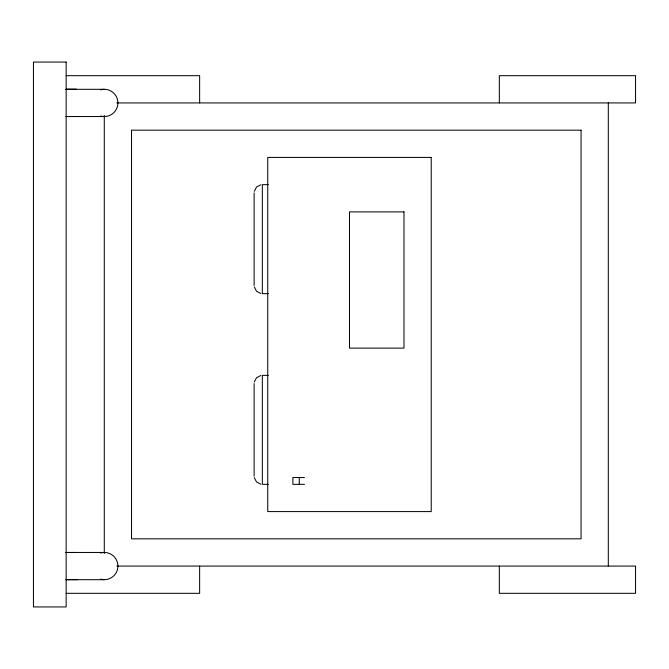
<?xml version="1.0" encoding="UTF-8"?>
<svg xmlns="http://www.w3.org/2000/svg" width="669" height="669" viewBox="0 0 669 669"><rect width="100%" height="100%" fill="white"/><g stroke="black" fill="none" stroke-linecap="round" stroke-linejoin="round"><path stroke-width="1" d="M254.27 191.334L256.528 187.027L260.835 184.761M254.27 382.041L256.528 377.734L260.835 375.468M66.181 75.681L199.638 75.681L199.638 102.926M65.938 89.312L104.289 89.303M116.807 102.926L635.55 102.926L635.55 75.681L499.325 75.681L499.325 102.926M66.306 116.523L77.654 116.515M65.938 116.531L104.289 116.548M268.344 184.652L262.332 184.652L262.332 293.632L268.344 293.632M268.344 375.368L262.332 375.368L262.332 484.348L268.344 484.348M304.445 477.532L292.871 477.532L292.871 484.348L304.445 484.348M65.938 552.469L104.289 552.452M116.807 566.074L635.55 566.074L635.55 593.319L499.325 593.319L499.325 566.074M66.306 579.672L77.654 579.663M65.938 579.689L104.289 579.697M66.181 593.319L199.638 593.319L199.638 566.074M260.835 293.499L256.528 291.232L254.27 286.926M260.835 484.205L256.528 481.939L254.27 477.641M608.305 102.926L608.305 566.074M299.269 477.532L299.269 484.348M254.128 192.831L254.128 285.437M254.128 383.538L254.128 476.144M104.289 115.444L104.289 553.556M100.45 553.004A13.623 13.623 0 0 1 117.911 566.074A13.623 13.623 0 0 1 100.45 579.145M100.534 89.83A13.623 13.623 0 0 1 117.911 102.926A13.623 13.623 0 0 1 100.534 116.021M66.147 62.058L33.45 62.058L33.45 606.942L66.147 606.942L66.147 62.058M581.06 130.171L131.534 130.171L131.534 538.829L581.06 538.829L581.06 130.171M431.221 157.416L267.751 157.416L267.751 511.584L431.221 511.584L431.221 157.416M403.976 211.897L349.486 211.897L349.486 348.123L403.976 348.123L403.976 211.897M76.425 89.337L66.189 89.328L76.425 89.337M76.425 552.485L66.189 552.485L76.425 552.485"/></g></svg>
